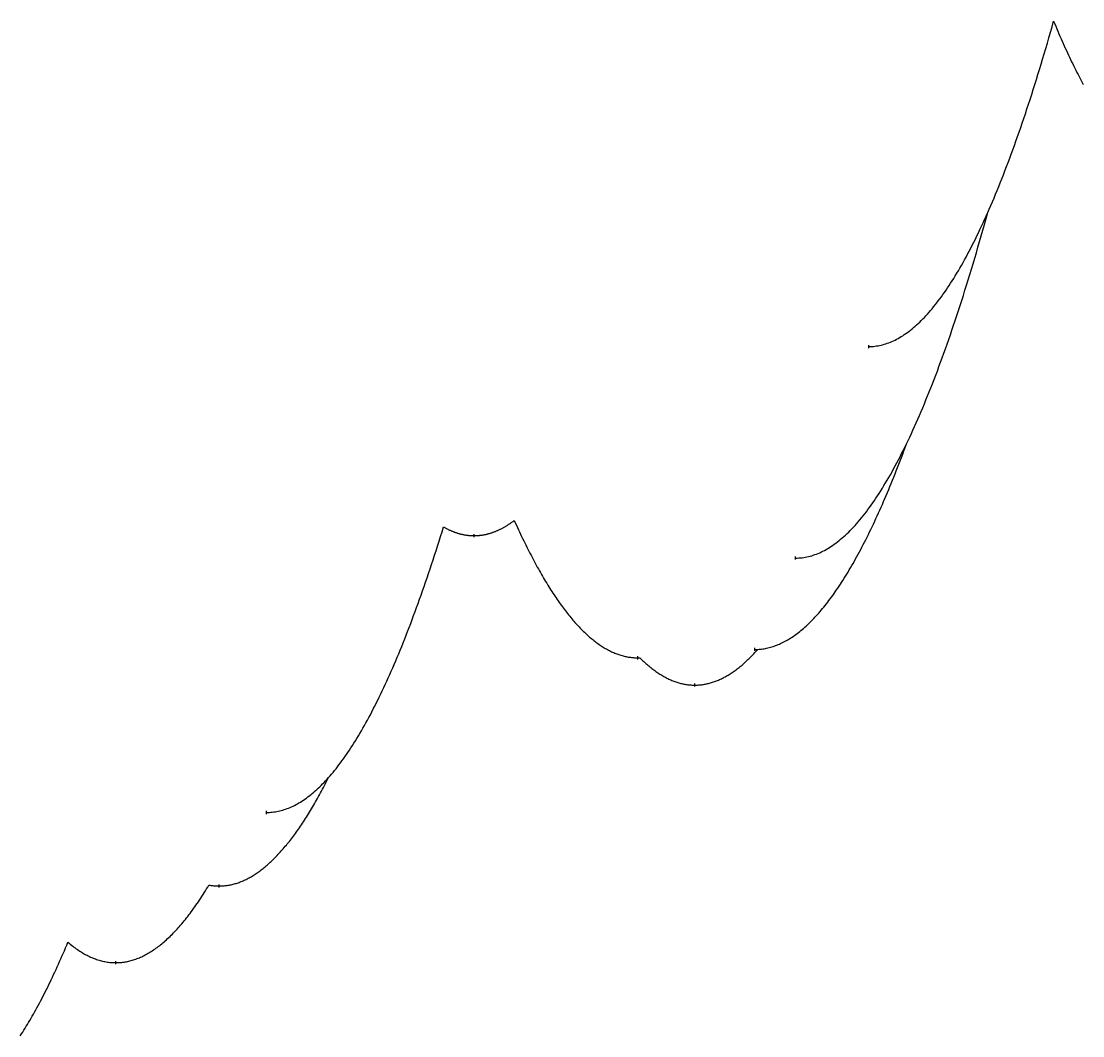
# Model space of a CAD drawing. Header units: metres. Extents: x -35 to 28195, y -4449 to 524.
# Drawn here: x 17673 to 21135, y -3758 to -448 of the extents above; entities that cross this region are included whole.
import ezdxf

# ---------------------------------------------------------------- set-up
doc = ezdxf.new("R2010")
doc.units = ezdxf.units.M
doc.layers.add('CATENARIES', color=7, linetype='Continuous')
doc.layers.add('CATENARY_VERTEX_TICKS', color=7, linetype='Continuous')

msp = doc.modelspace()

# ---------------------------------------------------------------- linework, layer by layer
at = {"layer": 'CATENARIES'}
for points in [[(20436.9, -1509.9, 0), (20441.9, -1509.8, 0), (20447, -1509.6, 0), (20452, -1509.2, 0), (20457.1, -1508.7, 0), (20462.1, -1508, 0), (20467.1, -1507.2, 0), (20472.2, -1506.3, 0), (20477.2, -1505.2, 0), (20482.2, -1503.9, 0), (20487.3, -1502.5, 0), (20492.3, -1501, 0), (20497.4, -1499.3, 0), (20502.4, -1497.5, 0), (20507.4, -1495.5, 0), (20512.5, -1493.3, 0), (20517.5, -1491.1, 0), (20522.6, -1488.6, 0), (20527.6, -1486.1, 0), (20532.6, -1483.4, 0), (20537.7, -1480.5, 0), (20542.7, -1477.5, 0), (20547.8, -1474.3, 0), (20552.8, -1471, 0), (20557.8, -1467.6, 0), (20562.9, -1464, 0), (20567.9, -1460.2, 0), (20573, -1456.3, 0), (20578, -1452.3, 0), (20583, -1448.1, 0), (20588.1, -1443.8, 0), (20593.1, -1439.3, 0), (20598.2, -1434.7, 0), (20603.2, -1429.9, 0), (20608.2, -1425, 0), (20613.3, -1419.9, 0), (20618.3, -1414.7, 0), (20623.3, -1409.3, 0), (20628.4, -1403.8, 0), (20633.4, -1398.1, 0), (20638.5, -1392.3, 0), (20643.5, -1386.4, 0), (20648.5, -1380.3, 0), (20653.6, -1374, 0), (20658.6, -1367.6, 0), (20663.7, -1361.1, 0), (20668.7, -1354.4, 0), (20673.7, -1347.5, 0), (20678.8, -1340.5, 0), (20683.8, -1333.4, 0), (20688.9, -1326.1, 0), (20693.9, -1318.7, 0), (20698.9, -1311.1, 0), (20704, -1303.3, 0), (20709, -1295.5, 0), (20714.1, -1287.4, 0), (20719.1, -1279.2, 0), (20724.1, -1270.9, 0), (20729.2, -1262.4, 0), (20734.2, -1253.8, 0), (20739.3, -1245, 0), (20744.3, -1236.1, 0), (20749.3, -1227, 0), (20754.4, -1217.8, 0), (20759.4, -1208.4, 0), (20764.4, -1198.9, 0), (20769.5, -1189.3, 0), (20774.5, -1179.4, 0), (20779.6, -1169.5, 0), (20784.6, -1159.3, 0), (20789.6, -1149.1, 0), (20794.7, -1138.7, 0), (20799.7, -1128.1, 0), (20804.8, -1117.4, 0), (20809.8, -1106.5, 0), (20814.8, -1095.5, 0), (20819.9, -1084.3, 0), (20824.9, -1073, 0), (20830, -1061.3, 0), (20835.2, -1049.5, 0), (20840.3, -1037.6, 0), (20845.4, -1025.5, 0), (20850.5, -1013.2, 0), (20855.6, -1000.8, 0), (20860.8, -988.2, 0), (20865.9, -975.4, 0), (20871, -962.5, 0), (20876.1, -949.5, 0), (20881.2, -936.3, 0), (20886.3, -922.9, 0), (20891.5, -909.4, 0), (20896.6, -895.7, 0), (20901.7, -881.9, 0), (20906.8, -867.9, 0), (20911.9, -853.7, 0), (20917.1, -839.4, 0), (20922.2, -824.9, 0), (20927.3, -810.3, 0), (20932.4, -795.5, 0), (20937.5, -780.6, 0), (20942.7, -765.5, 0), (20947.8, -750.2, 0), (20952.9, -734.8, 0), (20958, -719.3, 0), (20963.1, -703.5, 0), (20968.3, -687.6, 0), (20973.4, -671.6, 0), (20978.5, -655.4, 0), (20983.6, -639, 0), (20988.7, -622.5, 0), (20993.8, -605.8, 0), (20999, -589, 0), (21004.1, -572, 0), (21009.2, -554.8, 0), (21014.3, -537.5, 0), (21019.4, -520, 0), (21024.6, -502.4, 0), (21029.7, -484.6, 0), (21034.8, -466.6, 0), (21039.9, -448.5, 0)], [(21039.9, -448.5, 0), (21043.4, -456.8, 0), (21046.8, -465.1, 0), (21050.3, -473.3, 0), (21053.7, -481.4, 0), (21057.2, -489.5, 0), (21060.6, -497.5, 0), (21064.1, -505.4, 0), (21067.6, -513.2, 0), (21071, -521, 0), (21074.5, -528.7, 0), (21077.9, -536.3, 0), (21081.4, -543.9, 0), (21084.8, -551.3, 0), (21088.3, -558.7, 0), (21091.7, -566.1, 0), (21095.2, -573.4, 0), (21098.6, -580.6, 0), (21102.1, -587.7, 0), (21105.6, -594.7, 0), (21109, -601.7, 0), (21112.5, -608.6, 0), (21115.9, -615.5, 0), (21119.4, -622.2, 0), (21122.8, -628.9, 0), (21126.3, -635.6, 0), (21129.7, -642.1, 0), (21133.2, -648.6, 0), (21136.6, -655, 0)], [(20198.5, -2199.9, 0), (20203.7, -2199.8, 0), (20209, -2199.6, 0), (20214.2, -2199.2, 0), (20219.5, -2198.6, 0), (20224.7, -2197.9, 0), (20229.9, -2197.1, 0), (20235.2, -2196.1, 0), (20240.4, -2194.9, 0), (20245.6, -2193.6, 0), (20250.9, -2192.1, 0), (20256.1, -2190.5, 0), (20261.4, -2188.7, 0), (20266.6, -2186.7, 0), (20271.8, -2184.6, 0), (20277.1, -2182.3, 0), (20282.3, -2179.9, 0), (20287.5, -2177.4, 0), (20292.8, -2174.6, 0), (20298, -2171.7, 0), (20303.3, -2168.7, 0), (20308.5, -2165.5, 0), (20313.7, -2162.1, 0), (20319, -2158.6, 0), (20324.2, -2155, 0), (20329.4, -2151.1, 0), (20334.7, -2147.2, 0), (20339.9, -2143, 0), (20345.2, -2138.7, 0), (20350.4, -2134.3, 0), (20355.6, -2129.7, 0), (20360.9, -2124.9, 0), (20366.1, -2120, 0), (20371.4, -2114.9, 0), (20376.6, -2109.7, 0), (20381.8, -2104.3, 0), (20387.1, -2098.8, 0), (20392.3, -2093.1, 0), (20397.5, -2087.2, 0), (20402.8, -2081.2, 0), (20408, -2075, 0), (20413.3, -2068.7, 0), (20418.5, -2062.2, 0), (20423.7, -2055.5, 0), (20429, -2048.7, 0), (20434.2, -2041.8, 0), (20439.4, -2034.7, 0), (20444.7, -2027.4, 0), (20449.9, -2020, 0), (20455.2, -2012.4, 0), (20460.4, -2004.6, 0), (20465.6, -1996.7, 0), (20470.9, -1988.7, 0), (20476.1, -1980.4, 0), (20481.4, -1972.1, 0), (20486.6, -1963.5, 0), (20491.8, -1954.8, 0), (20497.1, -1946, 0), (20502.3, -1937, 0), (20507.5, -1927.8, 0), (20512.8, -1918.5, 0), (20518, -1909, 0), (20523.3, -1899.3, 0), (20528.5, -1889.5, 0), (20533.7, -1879.6, 0), (20539, -1869.5, 0), (20544.2, -1859.2, 0), (20549.4, -1848.8, 0), (20554.7, -1838.2, 0), (20559.9, -1827.4, 0), (20565.2, -1816.4, 0), (20570.5, -1805.1, 0), (20575.8, -1793.8, 0), (20581.1, -1782.2, 0), (20586.4, -1770.5, 0), (20591.7, -1758.7, 0), (20597, -1746.7, 0), (20602.3, -1734.5, 0), (20607.6, -1722.1, 0), (20612.9, -1709.6, 0), (20618.2, -1696.9, 0), (20623.5, -1684.1, 0), (20628.8, -1671.1, 0), (20634.1, -1657.9, 0), (20639.4, -1644.6, 0), (20644.7, -1631, 0), (20650, -1617.4, 0), (20655.3, -1603.5, 0), (20660.6, -1589.6, 0), (20665.9, -1575.4, 0), (20671.2, -1561.1, 0), (20676.5, -1546.6, 0), (20681.8, -1531.9, 0), (20687.1, -1517.1, 0), (20692.4, -1502.1, 0), (20697.7, -1486.9, 0), (20703, -1471.6, 0), (20708.3, -1456.1, 0), (20713.6, -1440.5, 0), (20718.9, -1424.6, 0), (20724.2, -1408.7, 0), (20729.5, -1392.5, 0), (20734.8, -1376.2, 0), (20740.1, -1359.7, 0), (20745.4, -1343, 0), (20750.7, -1326.2, 0), (20756, -1309.2, 0), (20761.3, -1292.1, 0), (20766.6, -1274.7, 0), (20771.9, -1257.2, 0), (20777.2, -1239.6, 0), (20782.5, -1221.7, 0), (20787.8, -1203.7, 0), (20793.1, -1185.6, 0), (20798.4, -1167.2, 0), (20803.7, -1148.7, 0), (20809, -1130, 0), (20814.3, -1111.2, 0), (20819.6, -1092.2, 0), (20824.9, -1073, 0)], [(20065.4, -2497.8, 0), (20070.1, -2497.8, 0), (20074.9, -2497.6, 0), (20079.1, -2497.3, 0), (20083.2, -2497, 0), (20087.4, -2496.5, 0), (20091.5, -2496, 0), (20095.6, -2495.4, 0), (20099.8, -2494.6, 0), (20103.9, -2493.8, 0), (20108.1, -2492.9, 0), (20112.2, -2491.9, 0), (20116.4, -2490.8, 0), (20120.5, -2489.6, 0), (20124.7, -2488.3, 0), (20128.8, -2486.9, 0), (20133, -2485.4, 0), (20137.1, -2483.8, 0), (20141.2, -2482.2, 0), (20145.4, -2480.4, 0), (20149.5, -2478.5, 0), (20153.7, -2476.6, 0), (20157.8, -2474.6, 0), (20162, -2472.4, 0), (20166.1, -2470.2, 0), (20170.3, -2467.9, 0), (20174.4, -2465.4, 0), (20178.6, -2462.9, 0), (20182.7, -2460.3, 0), (20186.8, -2457.6, 0), (20191, -2454.8, 0), (20195.1, -2451.9, 0), (20199.3, -2449, 0), (20203.4, -2445.9, 0), (20207.6, -2442.7, 0), (20211.7, -2439.5, 0), (20215.9, -2436.1, 0), (20220, -2432.7, 0), (20224.2, -2429.1, 0), (20228.3, -2425.5, 0), (20232.4, -2421.7, 0), (20236.6, -2417.9, 0), (20240.7, -2414, 0), (20244.9, -2410, 0), (20249, -2405.9, 0), (20253.2, -2401.7, 0), (20257.3, -2397.4, 0), (20261.5, -2393, 0), (20265.6, -2388.5, 0), (20269.7, -2383.9, 0), (20273.9, -2379.2, 0), (20278, -2374.5, 0), (20282.2, -2369.6, 0), (20286.3, -2364.7, 0), (20290.5, -2359.6, 0), (20294.6, -2354.5, 0), (20298.8, -2349.2, 0), (20302.9, -2343.9, 0), (20307.1, -2338.5, 0), (20311.2, -2332.9, 0), (20315.3, -2327.3, 0), (20319.5, -2321.6, 0), (20323.6, -2315.8, 0), (20327.8, -2309.9, 0), (20331.9, -2303.9, 0), (20336.1, -2297.8, 0), (20340.2, -2291.6, 0), (20344.4, -2285.4, 0), (20348.5, -2279, 0), (20352.7, -2272.5, 0), (20356.8, -2265.9, 0), (20360.9, -2259.3, 0), (20365.1, -2252.5, 0), (20369.2, -2245.7, 0), (20373.4, -2238.7, 0), (20377.5, -2231.7, 0), (20381.7, -2224.6, 0), (20385.8, -2217.3, 0), (20390, -2210, 0), (20394.1, -2202.6, 0), (20398.3, -2195.1, 0), (20402.4, -2187.5, 0), (20406.5, -2179.8, 0), (20410.7, -2172, 0), (20414.8, -2164.1, 0), (20419, -2156.1, 0), (20423.1, -2148, 0), (20427.3, -2139.8, 0), (20431.4, -2131.6, 0), (20435.6, -2123.2, 0), (20439.7, -2114.7, 0), (20443.9, -2106.2, 0), (20448, -2097.5, 0), (20452.1, -2088.7, 0), (20456.3, -2079.9, 0), (20460.4, -2070.9, 0), (20464.6, -2061.9, 0), (20468.7, -2052.8, 0), (20472.9, -2043.5, 0), (20477, -2034.2, 0), (20481.2, -2024.8, 0), (20485.3, -2015.3, 0), (20489.4, -2005.6, 0), (20493.6, -1995.9, 0), (20497.7, -1986.1, 0), (20501.9, -1976.2, 0), (20506, -1966.2, 0), (20510.2, -1956.1, 0), (20514.3, -1945.9, 0), (20518.5, -1935.6, 0), (20522.6, -1925.2, 0), (20526.8, -1914.8, 0), (20530.9, -1904.2, 0), (20535, -1893.5, 0), (20539.2, -1882.7, 0), (20543.3, -1871.9, 0), (20547.5, -1860.9, 0), (20551.6, -1849.8, 0), (20555.8, -1838.7, 0), (20559.9, -1827.4, 0)], [(19049.9, -2098.2, 0), (19051.9, -2099.3, 0), (19053.8, -2100.4, 0), (19055.8, -2101.5, 0), (19057.7, -2102.5, 0), (19059.7, -2103.5, 0), (19061.6, -2104.5, 0), (19063.6, -2105.5, 0), (19065.5, -2106.4, 0), (19067.5, -2107.4, 0), (19069.4, -2108.3, 0), (19071.4, -2109.2, 0), (19073.4, -2110, 0), (19075.3, -2110.9, 0), (19077.3, -2111.7, 0), (19079.2, -2112.5, 0), (19081.2, -2113.3, 0), (19083.1, -2114, 0), (19085.1, -2114.8, 0), (19087, -2115.5, 0), (19089, -2116.2, 0), (19090.9, -2116.8, 0), (19092.9, -2117.5, 0), (19094.8, -2118.1, 0), (19096.8, -2118.7, 0), (19098.7, -2119.3, 0), (19100.7, -2119.9, 0), (19102.6, -2120.4, 0), (19104.6, -2120.9, 0), (19106.5, -2121.4, 0), (19108.5, -2121.9, 0), (19110.4, -2122.3, 0), (19112.4, -2122.7, 0), (19114.4, -2123.1, 0), (19116.3, -2123.5, 0), (19118.3, -2123.9, 0), (19120.2, -2124.2, 0), (19122.2, -2124.6, 0), (19124.1, -2124.8, 0), (19126.1, -2125.1, 0), (19128, -2125.4, 0), (19130, -2125.6, 0), (19131.9, -2125.8, 0), (19133.9, -2126, 0), (19135.8, -2126.2, 0), (19137.8, -2126.3, 0), (19139.7, -2126.4, 0), (19141.7, -2126.5, 0), (19143.6, -2126.6, 0), (19145.6, -2126.7, 0), (19147.5, -2126.7, 0), (19149.5, -2126.7, 0), (19151.4, -2126.7, 0), (19153.4, -2126.7, 0), (19155.3, -2126.6, 0), (19157.2, -2126.5, 0), (19159.1, -2126.4, 0), (19161.1, -2126.3, 0), (19163, -2126.2, 0), (19164.9, -2126, 0), (19166.9, -2125.8, 0), (19168.8, -2125.6, 0), (19170.7, -2125.4, 0), (19172.7, -2125.2, 0), (19174.6, -2124.9, 0), (19176.5, -2124.6, 0), (19178.4, -2124.3, 0), (19180.4, -2124, 0), (19182.3, -2123.6, 0), (19184.2, -2123.2, 0), (19186.2, -2122.8, 0), (19188.1, -2122.4, 0), (19190, -2122, 0), (19192, -2121.5, 0), (19193.9, -2121, 0), (19195.8, -2120.5, 0), (19197.7, -2120, 0), (19199.7, -2119.5, 0), (19201.6, -2118.9, 0), (19203.5, -2118.3, 0), (19205.5, -2117.7, 0), (19207.4, -2117.1, 0), (19209.3, -2116.4, 0), (19211.2, -2115.7, 0), (19213.2, -2115, 0), (19215.1, -2114.3, 0), (19217, -2113.6, 0), (19219, -2112.8, 0), (19220.9, -2112, 0), (19222.8, -2111.2, 0), (19224.8, -2110.4, 0), (19226.7, -2109.6, 0), (19228.6, -2108.7, 0), (19230.5, -2107.8, 0), (19232.5, -2106.9, 0), (19234.4, -2106, 0), (19236.3, -2105, 0), (19238.3, -2104.1, 0), (19240.2, -2103.1, 0), (19242.1, -2102, 0), (19244.1, -2101, 0), (19246, -2099.9, 0), (19247.9, -2098.9, 0), (19249.8, -2097.8, 0), (19251.8, -2096.6, 0), (19253.7, -2095.5, 0), (19255.6, -2094.3, 0), (19257.6, -2093.1, 0), (19259.5, -2091.9, 0), (19261.4, -2090.7, 0), (19263.4, -2089.4, 0), (19265.3, -2088.2, 0), (19267.2, -2086.9, 0), (19269.1, -2085.6, 0), (19271.1, -2084.2, 0), (19273, -2082.9, 0), (19274.9, -2081.5, 0), (19276.9, -2080.1, 0), (19278.8, -2078.6, 0), (19280.7, -2077.2, 0)], [(19280.7, -2077.2, 0), (19284.1, -2084.8, 0), (19287.5, -2092.3, 0), (19291, -2099.8, 0), (19294.4, -2107.2, 0), (19297.8, -2114.5, 0), (19301.2, -2121.8, 0), (19304.6, -2129, 0), (19308, -2136.1, 0), (19311.4, -2143.2, 0), (19314.8, -2150.2, 0), (19318.3, -2157.1, 0), (19321.7, -2164, 0), (19325.1, -2170.8, 0), (19328.5, -2177.5, 0), (19331.9, -2184.2, 0), (19335.3, -2190.8, 0), (19338.7, -2197.4, 0), (19342.1, -2203.8, 0), (19345.5, -2210.2, 0), (19349, -2216.6, 0), (19352.4, -2222.9, 0), (19355.8, -2229.1, 0), (19359.2, -2235.2, 0), (19362.6, -2241.3, 0), (19366, -2247.4, 0), (19369.4, -2253.3, 0), (19372.8, -2259.2, 0), (19376.3, -2265, 0), (19379.7, -2270.8, 0), (19383.1, -2276.5, 0), (19386.5, -2282.1, 0), (19389.9, -2287.7, 0), (19393.3, -2293.2, 0), (19396.7, -2298.6, 0), (19400.1, -2304, 0), (19403.6, -2309.3, 0), (19407, -2314.6, 0), (19410.4, -2319.7, 0), (19413.8, -2324.9, 0), (19417.2, -2329.9, 0), (19420.6, -2334.9, 0), (19424, -2339.8, 0), (19427.4, -2344.7, 0), (19430.9, -2349.5, 0), (19434.3, -2354.2, 0), (19437.7, -2358.8, 0), (19441.1, -2363.4, 0), (19444.5, -2368, 0), (19447.9, -2372.4, 0), (19451.3, -2376.8, 0), (19454.7, -2381.2, 0), (19458.1, -2385.5, 0), (19461.6, -2389.7, 0), (19465, -2393.8, 0), (19468.4, -2397.9, 0), (19471.8, -2401.9, 0), (19475.2, -2405.9, 0), (19478.6, -2409.7, 0), (19482, -2413.6, 0), (19485.4, -2417.3, 0), (19488.9, -2421, 0), (19492.3, -2424.6, 0), (19495.7, -2428.2, 0), (19499.1, -2431.7, 0), (19502.5, -2435.1, 0), (19505.9, -2438.5, 0), (19509.3, -2441.8, 0), (19512.7, -2445, 0), (19516.2, -2448.2, 0), (19519.6, -2451.3, 0), (19523, -2454.4, 0), (19526.4, -2457.4, 0), (19529.8, -2460.3, 0), (19533.2, -2463.1, 0), (19536.6, -2465.9, 0), (19540, -2468.7, 0), (19543.5, -2471.3, 0), (19546.9, -2473.9, 0), (19550.3, -2476.5, 0), (19553.7, -2478.9, 0), (19557.1, -2481.3, 0), (19560.5, -2483.7, 0), (19563.9, -2486, 0), (19567.3, -2488.2, 0), (19570.7, -2490.3, 0), (19574.2, -2492.4, 0), (19577.6, -2494.4, 0), (19581, -2496.4, 0), (19584.4, -2498.3, 0), (19587.8, -2500.1, 0), (19591.2, -2501.9, 0), (19594.6, -2503.6, 0), (19598, -2505.2, 0), (19601.5, -2506.8, 0), (19604.9, -2508.3, 0), (19608.3, -2509.7, 0), (19611.7, -2511.1, 0), (19615.1, -2512.4, 0), (19618.5, -2513.6, 0), (19621.9, -2514.8, 0), (19625.3, -2516, 0), (19628.8, -2517, 0), (19632.2, -2518, 0), (19635.6, -2518.9, 0), (19639, -2519.8, 0), (19642.4, -2520.6, 0), (19645.8, -2521.3, 0), (19649.2, -2522, 0), (19652.6, -2522.6, 0), (19656, -2523.2, 0), (19659.5, -2523.6, 0), (19662.9, -2524.1, 0), (19666.3, -2524.4, 0), (19669.7, -2524.7, 0), (19673.1, -2524.9, 0), (19676.5, -2525.1, 0), (19679.9, -2525.2, 0), (19683.3, -2525.2, 0), (19689.9, -2525.1, 0)], [(18472.3, -3029.8, 0), (18477.1, -3029.7, 0), (18482, -3029.5, 0), (18486.8, -3029.2, 0), (18491.6, -3028.7, 0), (18496.4, -3028.2, 0), (18501.2, -3027.5, 0), (18506.1, -3026.6, 0), (18510.9, -3025.7, 0), (18515.7, -3024.6, 0), (18520.5, -3023.3, 0), (18525.4, -3022, 0), (18530.2, -3020.5, 0), (18535, -3018.9, 0), (18539.8, -3017.1, 0), (18544.7, -3015.3, 0), (18549.5, -3013.3, 0), (18554.3, -3011.2, 0), (18559.1, -3008.9, 0), (18564, -3006.5, 0), (18568.8, -3004, 0), (18573.6, -3001.4, 0), (18578.4, -2998.6, 0), (18583.3, -2995.7, 0), (18588.1, -2992.7, 0), (18592.9, -2989.5, 0), (18597.7, -2986.2, 0), (18602.6, -2982.8, 0), (18607.4, -2979.2, 0), (18612.2, -2975.6, 0), (18617, -2971.8, 0), (18621.9, -2967.8, 0), (18626.7, -2963.8, 0), (18631.5, -2959.6, 0), (18636.3, -2955.2, 0), (18641.2, -2950.8, 0), (18646, -2946.2, 0), (18650.8, -2941.5, 0), (18655.6, -2936.7, 0), (18660.4, -2931.7, 0), (18665.3, -2926.6, 0), (18670.1, -2921.4, 0), (18674.9, -2916, 0), (18679.8, -2910.5, 0), (18684.7, -2904.8, 0), (18689.5, -2899, 0), (18694.4, -2893, 0), (18699.3, -2887, 0), (18704.1, -2880.8, 0), (18709, -2874.4, 0), (18713.9, -2868, 0), (18718.8, -2861.4, 0), (18723.6, -2854.6, 0), (18728.5, -2847.8, 0), (18733.4, -2840.8, 0), (18738.2, -2833.6, 0), (18743.1, -2826.4, 0), (18748, -2819, 0), (18752.8, -2811.5, 0), (18757.7, -2803.8, 0), (18762.6, -2796, 0), (18767.5, -2788.1, 0), (18772.3, -2780, 0), (18777.2, -2771.8, 0), (18782.1, -2763.5, 0), (18786.9, -2755, 0), (18791.8, -2746.4, 0), (18796.7, -2737.7, 0), (18801.5, -2728.8, 0), (18806.4, -2719.8, 0), (18811.3, -2710.7, 0), (18816.2, -2701.5, 0), (18821, -2692.1, 0), (18825.9, -2682.5, 0), (18830.8, -2672.9, 0), (18835.6, -2663.1, 0), (18840.5, -2653.1, 0), (18845.4, -2643.1, 0), (18850.2, -2632.9, 0), (18855.1, -2622.5, 0), (18860, -2612.1, 0), (18864.9, -2601.5, 0), (18869.7, -2590.7, 0), (18874.6, -2579.9, 0), (18879.5, -2568.9, 0), (18884.3, -2557.7, 0), (18889.2, -2546.5, 0), (18894.1, -2535, 0), (18898.9, -2523.5, 0), (18903.8, -2511.8, 0), (18908.7, -2500, 0), (18913.6, -2488.1, 0), (18918.4, -2476, 0), (18923.3, -2463.7, 0), (18928.2, -2451.4, 0), (18933, -2438.9, 0), (18937.9, -2426.3, 0), (18942.8, -2413.5, 0), (18947.6, -2400.6, 0), (18952.5, -2387.6, 0), (18957.4, -2374.4, 0), (18962.3, -2361.1, 0), (18967.1, -2347.7, 0), (18972, -2334.1, 0), (18976.9, -2320.4, 0), (18981.7, -2306.5, 0), (18986.6, -2292.5, 0), (18991.5, -2278.4, 0), (18996.3, -2264.1, 0), (19001.2, -2249.7, 0), (19006.1, -2235.2, 0), (19011, -2220.5, 0), (19015.8, -2205.7, 0), (19020.7, -2190.8, 0), (19025.6, -2175.7, 0), (19030.4, -2160.5, 0), (19035.3, -2145.1, 0), (19040.2, -2129.6, 0), (19045, -2114, 0), (19049.9, -2098.2, 0)], [(19689.9, -2525.1, 0), (19693.2, -2528.3, 0), (19696.5, -2531.5, 0), (19699.7, -2534.6, 0), (19703, -2537.6, 0), (19706.2, -2540.6, 0), (19709.5, -2543.5, 0), (19712.8, -2546.4, 0), (19716, -2549.2, 0), (19719.3, -2551.9, 0), (19722.6, -2554.6, 0), (19725.8, -2557.2, 0), (19729.1, -2559.8, 0), (19732.4, -2562.3, 0), (19735.6, -2564.8, 0), (19738.9, -2567.1, 0), (19742.2, -2569.5, 0), (19745.4, -2571.7, 0), (19748.7, -2574, 0), (19752, -2576.1, 0), (19755.2, -2578.2, 0), (19758.5, -2580.2, 0), (19761.8, -2582.2, 0), (19765, -2584.1, 0), (19768.3, -2586, 0), (19771.6, -2587.8, 0), (19774.8, -2589.5, 0), (19778.1, -2591.2, 0), (19781.4, -2592.8, 0), (19784.6, -2594.4, 0), (19787.9, -2595.9, 0), (19791.1, -2597.3, 0), (19794.4, -2598.7, 0), (19797.7, -2600, 0), (19800.9, -2601.3, 0), (19804.2, -2602.5, 0), (19807.5, -2603.7, 0), (19810.7, -2604.8, 0), (19814, -2605.8, 0), (19817.3, -2606.8, 0), (19820.5, -2607.7, 0), (19823.8, -2608.5, 0), (19827.1, -2609.3, 0), (19830.3, -2610.1, 0), (19833.6, -2610.7, 0), (19836.9, -2611.4, 0), (19840.1, -2611.9, 0), (19843.4, -2612.4, 0), (19846.7, -2612.9, 0), (19849.9, -2613.3, 0), (19853.2, -2613.6, 0), (19856.5, -2613.8, 0), (19859.7, -2614, 0), (19863, -2614.2, 0), (19866.3, -2614.3, 0), (19869.5, -2614.3, 0), (19872.7, -2614.3, 0), (19875.9, -2614.2, 0), (19879.1, -2614.1, 0), (19882.4, -2613.9, 0), (19885.6, -2613.6, 0), (19888.8, -2613.3, 0), (19892, -2612.9, 0), (19895.2, -2612.5, 0), (19898.4, -2612, 0), (19901.6, -2611.5, 0), (19904.8, -2610.9, 0), (19908, -2610.2, 0), (19911.2, -2609.5, 0), (19914.5, -2608.7, 0), (19917.7, -2607.9, 0), (19920.9, -2607, 0), (19924.1, -2606.1, 0), (19927.3, -2605.1, 0), (19930.5, -2604, 0), (19933.7, -2602.9, 0), (19936.9, -2601.8, 0), (19940.1, -2600.5, 0), (19943.3, -2599.3, 0), (19946.5, -2597.9, 0), (19949.8, -2596.5, 0), (19953, -2595.1, 0), (19956.2, -2593.6, 0), (19959.4, -2592, 0), (19962.6, -2590.4, 0), (19965.8, -2588.7, 0), (19969, -2587, 0), (19972.2, -2585.2, 0), (19975.4, -2583.3, 0), (19978.6, -2581.4, 0), (19981.8, -2579.4, 0), (19985.1, -2577.4, 0), (19988.3, -2575.3, 0), (19991.5, -2573.2, 0), (19994.7, -2571, 0), (19997.9, -2568.8, 0), (20001.1, -2566.4, 0), (20004.3, -2564.1, 0), (20007.5, -2561.7, 0), (20010.7, -2559.2, 0), (20013.9, -2556.6, 0), (20017.2, -2554.1, 0), (20020.4, -2551.4, 0), (20023.6, -2548.7, 0), (20026.8, -2545.9, 0), (20030, -2543.1, 0), (20033.2, -2540.2, 0), (20036.4, -2537.3, 0), (20039.6, -2534.3, 0), (20042.8, -2531.2, 0), (20046, -2528.1, 0), (20049.2, -2525, 0), (20052.5, -2521.8, 0), (20055.7, -2518.5, 0), (20058.9, -2515.1, 0), (20062.1, -2511.7, 0), (20065.3, -2508.3, 0), (20068.5, -2504.8, 0), (20071.7, -2501.2, 0), (20074.9, -2497.6, 0)], [(18284.9, -3266.6, 0), (18288.2, -3267.2, 0), (18291.5, -3267.7, 0), (18294.7, -3268.1, 0), (18298, -3268.5, 0), (18301.3, -3268.8, 0), (18304.6, -3269.1, 0), (18307.8, -3269.3, 0), (18311.1, -3269.4, 0), (18314.4, -3269.5, 0), (18317.7, -3269.6, 0), (18320.9, -3269.5, 0), (18324.2, -3269.4, 0), (18327.5, -3269.3, 0), (18330.8, -3269.1, 0), (18334, -3268.8, 0), (18337.3, -3268.5, 0), (18340.6, -3268.1, 0), (18343.9, -3267.7, 0), (18347.2, -3267.2, 0), (18350.4, -3266.6, 0), (18353.7, -3266, 0), (18357, -3265.3, 0), (18360.3, -3264.5, 0), (18363.5, -3263.7, 0), (18366.8, -3262.9, 0), (18370.1, -3262, 0), (18373.4, -3261, 0), (18376.7, -3259.9, 0), (18379.9, -3258.9, 0), (18383.2, -3257.7, 0), (18386.5, -3256.5, 0), (18389.8, -3255.2, 0), (18393, -3253.9, 0), (18396.3, -3252.5, 0), (18399.6, -3251, 0), (18402.9, -3249.5, 0), (18406.2, -3247.9, 0), (18409.4, -3246.3, 0), (18412.7, -3244.6, 0), (18416, -3242.9, 0), (18419.3, -3241, 0), (18422.5, -3239.2, 0), (18425.8, -3237.2, 0), (18429.1, -3235.3, 0), (18432.4, -3233.2, 0), (18435.7, -3231.1, 0), (18438.9, -3228.9, 0), (18442.2, -3226.7, 0), (18445.5, -3224.4, 0), (18448.8, -3222.1, 0), (18452, -3219.7, 0), (18455.3, -3217.2, 0), (18458.6, -3214.7, 0), (18461.9, -3212.1, 0), (18465.2, -3209.5, 0), (18468.4, -3206.8, 0), (18471.7, -3204, 0), (18475, -3201.2, 0), (18478.3, -3198.3, 0), (18481.5, -3195.4, 0), (18484.8, -3192.4, 0), (18488.1, -3189.3, 0), (18491.4, -3186.2, 0), (18494.7, -3183, 0), (18497.9, -3179.8, 0), (18501.2, -3176.5, 0), (18504.5, -3173.1, 0), (18507.8, -3169.7, 0), (18511, -3166.2, 0), (18514.3, -3162.7, 0), (18517.6, -3159.1, 0), (18520.9, -3155.4, 0), (18524.1, -3151.7, 0), (18527.4, -3147.9, 0), (18530.7, -3144.1, 0), (18534, -3140.2, 0), (18537.3, -3136.2, 0), (18540.5, -3132.2, 0), (18543.8, -3128.2, 0), (18547.1, -3124, 0), (18550.4, -3119.8, 0), (18553.6, -3115.6, 0), (18556.9, -3111.3, 0), (18560.2, -3106.9, 0), (18563.5, -3102.5, 0), (18566.8, -3098, 0), (18570, -3093.4, 0), (18573.3, -3088.8, 0), (18576.6, -3084.1, 0), (18579.9, -3079.4, 0), (18583.1, -3074.6, 0), (18586.4, -3069.7, 0), (18589.7, -3064.8, 0), (18593, -3059.9, 0), (18596.3, -3054.8, 0), (18599.5, -3049.7, 0), (18602.8, -3044.6, 0), (18606.1, -3039.4, 0), (18609.4, -3034.1, 0), (18612.6, -3028.8, 0), (18615.9, -3023.4, 0), (18619.2, -3017.9, 0), (18622.5, -3012.4, 0), (18625.8, -3006.8, 0), (18629, -3001.2, 0), (18632.3, -2995.5, 0), (18635.6, -2989.8, 0), (18638.9, -2983.9, 0), (18642.1, -2978.1, 0), (18645.4, -2972.1, 0), (18648.7, -2966.1, 0), (18652, -2960.1, 0), (18655.3, -2954, 0), (18658.5, -2947.8, 0), (18661.8, -2941.5, 0), (18665.1, -2935.3, 0), (18668.4, -2928.9, 0), (18671.6, -2922.5, 0), (18674.9, -2916, 0)], [(17824.9, -3453.2, 0), (17828.8, -3456.5, 0), (17832.7, -3459.7, 0), (17836.6, -3462.8, 0), (17840.5, -3465.8, 0), (17844.4, -3468.8, 0), (17848.3, -3471.7, 0), (17852.2, -3474.5, 0), (17856.1, -3477.2, 0), (17860, -3479.8, 0), (17863.9, -3482.3, 0), (17867.8, -3484.8, 0), (17871.7, -3487.1, 0), (17875.6, -3489.4, 0), (17879.5, -3491.6, 0), (17883.4, -3493.8, 0), (17887.3, -3495.8, 0), (17891.2, -3497.8, 0), (17895.1, -3499.6, 0), (17899, -3501.4, 0), (17902.9, -3503.1, 0), (17906.8, -3504.7, 0), (17910.7, -3506.3, 0), (17914.6, -3507.7, 0), (17918.5, -3509.1, 0), (17922.4, -3510.4, 0), (17926.3, -3511.6, 0), (17930.2, -3512.7, 0), (17934.1, -3513.8, 0), (17938, -3514.7, 0), (17941.9, -3515.6, 0), (17945.8, -3516.4, 0), (17949.7, -3517.1, 0), (17953.6, -3517.7, 0), (17957.5, -3518.2, 0), (17961.4, -3518.7, 0), (17965.3, -3519.1, 0), (17969.2, -3519.4, 0), (17973.1, -3519.6, 0), (17977, -3519.7, 0), (17980.9, -3519.7, 0), (17984.8, -3519.7, 0), (17988.6, -3519.6, 0), (17992.5, -3519.4, 0), (17996.3, -3519.1, 0), (18000.2, -3518.7, 0), (18004, -3518.3, 0), (18007.9, -3517.8, 0), (18011.7, -3517.2, 0), (18015.5, -3516.5, 0), (18019.4, -3515.7, 0), (18023.2, -3514.8, 0), (18027.1, -3513.9, 0), (18030.9, -3512.9, 0), (18034.8, -3511.8, 0), (18038.6, -3510.6, 0), (18042.5, -3509.4, 0), (18046.3, -3508, 0), (18050.2, -3506.6, 0), (18054, -3505.1, 0), (18057.9, -3503.6, 0), (18061.7, -3501.9, 0), (18065.6, -3500.2, 0), (18069.4, -3498.3, 0), (18073.3, -3496.4, 0), (18077.1, -3494.4, 0), (18081, -3492.4, 0), (18084.8, -3490.2, 0), (18088.7, -3488, 0), (18092.5, -3485.7, 0), (18096.4, -3483.3, 0), (18100.2, -3480.8, 0), (18104.1, -3478.3, 0), (18107.9, -3475.7, 0), (18111.8, -3472.9, 0), (18115.6, -3470.1, 0), (18119.4, -3467.3, 0), (18123.3, -3464.3, 0), (18127.1, -3461.3, 0), (18131, -3458.2, 0), (18134.8, -3455, 0), (18138.7, -3451.7, 0), (18142.5, -3448.3, 0), (18146.4, -3444.9, 0), (18150.2, -3441.3, 0), (18154.1, -3437.7, 0), (18157.9, -3434, 0), (18161.8, -3430.3, 0), (18165.6, -3426.4, 0), (18169.5, -3422.5, 0), (18173.3, -3418.5, 0), (18177.2, -3414.4, 0), (18181, -3410.2, 0), (18184.9, -3405.9, 0), (18188.7, -3401.6, 0), (18192.6, -3397.2, 0), (18196.4, -3392.7, 0), (18200.3, -3388.1, 0), (18204.1, -3383.4, 0), (18208, -3378.7, 0), (18211.8, -3373.9, 0), (18215.7, -3369, 0), (18219.5, -3364, 0), (18223.3, -3358.9, 0), (18227.2, -3353.7, 0), (18231, -3348.5, 0), (18234.9, -3343.2, 0), (18238.7, -3337.8, 0), (18242.6, -3332.3, 0), (18246.4, -3326.7, 0), (18250.3, -3321.1, 0), (18254.1, -3315.4, 0), (18258, -3309.6, 0), (18261.8, -3303.7, 0), (18265.7, -3297.7, 0), (18269.5, -3291.6, 0), (18273.4, -3285.5, 0), (18277.2, -3279.3, 0), (18281.1, -3273, 0), (18284.9, -3266.6, 0)], [(17669.6, -3758.2, 0), (17673.5, -3752.2, 0), (17677.4, -3746.2, 0), (17681.3, -3740, 0), (17685.1, -3733.8, 0), (17689, -3727.4, 0), (17692.9, -3721, 0), (17696.8, -3714.5, 0), (17700.7, -3708, 0), (17704.6, -3701.3, 0), (17708.4, -3694.5, 0), (17712.3, -3687.7, 0), (17716.2, -3680.8, 0), (17720.1, -3673.8, 0), (17724, -3666.7, 0), (17727.9, -3659.6, 0), (17731.7, -3652.3, 0), (17735.6, -3645, 0), (17739.5, -3637.6, 0), (17743.4, -3630.1, 0), (17747.3, -3622.5, 0), (17751.1, -3614.8, 0), (17755, -3607.1, 0), (17758.9, -3599.3, 0), (17762.8, -3591.3, 0), (17766.7, -3583.3, 0), (17770.6, -3575.3, 0), (17774.4, -3567.1, 0), (17778.3, -3558.8, 0), (17782.2, -3550.5, 0), (17786.1, -3542.1, 0), (17790, -3533.6, 0), (17793.9, -3525, 0), (17797.7, -3516.3, 0), (17801.6, -3507.5, 0), (17805.5, -3498.7, 0), (17809.4, -3489.8, 0), (17813.3, -3480.7, 0), (17817.2, -3471.6, 0), (17821, -3462.5, 0), (17824.9, -3453.2, 0)]]:
    msp.add_polyline3d(points, dxfattribs=at)
at = {"layer": 'CATENARY_VERTEX_TICKS'}
for p, q in [((20436.9, -1514.9), (20436.9, -1504.9)), ((19149.5, -2131.7), (19149.5, -2121.7)), ((20198.5, -2204.9), (20198.5, -2194.9)), ((20065.4, -2502.8), (20065.4, -2492.8)), ((19683.3, -2530.2), (19683.3, -2520.2)), ((19869.5, -2619.3), (19869.5, -2609.3)), ((18472.3, -3034.8), (18472.3, -3024.8)), ((18317.7, -3274.6), (18317.7, -3264.6)), ((17980.9, -3524.7), (17980.9, -3514.7))]:
    msp.add_line(p, q, dxfattribs=at)

doc.saveas('drawing.dxf')
